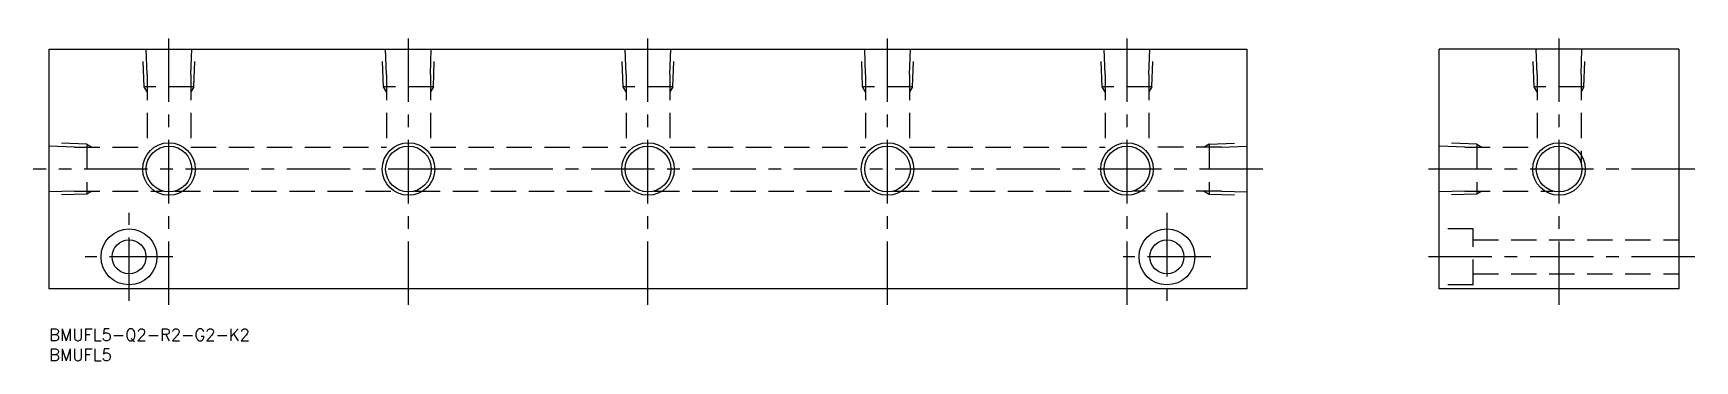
# Model space of a CAD drawing. Extents: x -4 to 412, y -8 to 74.
import ezdxf

# ---------------------------------------------------------------- set-up
doc = ezdxf.new("R2010")
doc.units = 0
doc.header["$LTSCALE"] = 0.5
doc.linetypes.add('CENTER', pattern=[50.8, 31.75, -6.35, 6.35, -6.35])
doc.linetypes.add('DASHED', pattern=[19.05, 12.7, -6.35])
for name, color, linetype in [('MSM_CENTER', 1, 'CENTER'), ('MSM_CONTINUOUS', 7, 'CONTINUOUS'), ('MSM_DASHED', 4, 'DASHED'), ('MSM_NARROW', 5, 'CONTINUOUS'), ('MSM_PART_NUMBER', 7, 'CONTINUOUS')]:
    doc.layers.add(name, color=color, linetype=linetype)
doc.styles.get("Standard").update_dxf_attribs({"font": 'txt.shx', "height": 3, "bigfont": 'bigfont.shx'})

# ---------------------------------------------------------------- blocks, each defined once
blk = doc.blocks.new('*U5')
at = {"layer": 'MSM_PART_NUMBER'}
blk.add_text('BMUFL5-Q2-R2-G2-K2', height=3, dxfattribs=at).set_placement((0, -3))
blk = doc.blocks.new('*U6')
at = {"layer": 'MSM_PART_NUMBER'}
blk.add_text('BMUFL5', height=3, dxfattribs=at).set_placement((0, -8))

msp = doc.modelspace()

# ---------------------------------------------------------------- linework, layer by layer
at = {"layer": 'MSM_CENTER'}
for p, q in [((30, 6), (30, 74)), ((90, 6), (90, 74)), ((150, 6), (150, 74)), ((210, 6), (210, 74)), ((270, 6), (270, 74)), ((378.22, 6), (378.22, 74)), ((304, 40), (-4, 40)), ((412.22, 40), (344.22, 40)), ((20, 7), (20, 29)), ((280, 29), (280, 7)), ((31, 18), (9, 18)), ((291, 18), (269, 18)), ((412.22, 18), (344.22, 18))]:
    msp.add_line(p, q, dxfattribs=at)
at = {"layer": 'MSM_CONTINUOUS'}
for p, q in [((0, 70), (300, 70)), ((0, 10), (0, 70)), ((300, 70), (300, 10)), ((408.22, 70), (348.22, 70)), ((348.22, 10), (348.22, 70)), ((408.22, 70), (408.22, 10)), ((300, 10), (0, 10)), ((408.22, 10), (348.22, 10))]:
    msp.add_line(p, q, dxfattribs=at)
for centre, radius in [((30, 40), 5.72), ((90, 40), 5.72), ((150, 40), 5.72), ((210, 40), 5.72), ((270, 40), 5.72), ((378.22, 40), 5.72), ((20, 18), 7), ((280, 18), 7), ((20, 18), 4.25), ((280, 18), 4.25)]:
    msp.add_circle(centre, radius, dxfattribs=at)
at = {"layer": 'MSM_DASHED'}
for p, q in [((23.75, 60.6), (23.42, 70)), ((24.5, 63.63), (24.28, 70)), ((35.5, 63.63), (35.72, 70)), ((36.25, 60.6), (36.58, 70)), ((83.75, 60.6), (83.42, 70)), ((84.5, 63.63), (84.28, 70)), ((95.5, 63.63), (95.72, 70)), ((96.25, 60.6), (96.58, 70)), ((143.75, 60.6), (143.42, 70)), ((144.5, 63.63), (144.28, 70)), ((155.5, 63.63), (155.72, 70)), ((156.25, 60.6), (156.58, 70)), ((203.75, 60.6), (203.42, 70)), ((204.5, 63.63), (204.28, 70)), ((215.5, 63.63), (215.72, 70)), ((216.25, 60.6), (216.58, 70)), ((263.75, 60.6), (263.42, 70)), ((264.5, 63.63), (264.28, 70)), ((275.5, 63.63), (275.72, 70)), ((276.25, 60.6), (276.58, 70)), ((371.97, 60.6), (371.64, 70)), ((372.72, 63.63), (372.5, 70)), ((383.72, 63.63), (383.94, 70)), ((384.47, 60.6), (384.8, 70)), ((24.5, 63.63), (24.5, 45.5)), ((35.5, 63.63), (35.5, 45.5)), ((84.5, 63.63), (84.5, 45.5)), ((95.5, 63.63), (95.5, 45.5)), ((144.5, 63.63), (144.5, 45.5)), ((155.5, 63.63), (155.5, 45.5)), ((204.5, 63.63), (204.5, 45.5)), ((215.5, 63.63), (215.5, 45.5)), ((264.5, 63.63), (264.5, 45.5)), ((275.5, 63.63), (275.5, 45.5)), ((372.72, 63.63), (372.72, 45.5)), ((383.72, 63.63), (383.72, 41.58)), ((36.25, 60.6), (23.75, 60.6)), ((24.5, 59.3), (23.75, 60.6)), ((36.25, 60.6), (35.5, 59.3)), ((96.25, 60.6), (83.75, 60.6)), ((84.5, 59.3), (83.75, 60.6)), ((96.25, 60.6), (95.5, 59.3)), ((156.25, 60.6), (143.75, 60.6)), ((144.5, 59.3), (143.75, 60.6)), ((156.25, 60.6), (155.5, 59.3)), ((216.25, 60.6), (203.75, 60.6)), ((204.5, 59.3), (203.75, 60.6)), ((216.25, 60.6), (215.5, 59.3)), ((276.25, 60.6), (263.75, 60.6)), ((264.5, 59.3), (263.75, 60.6)), ((276.25, 60.6), (275.5, 59.3)), ((384.47, 60.6), (371.97, 60.6)), ((372.72, 59.3), (371.97, 60.6)), ((384.47, 60.6), (383.72, 59.3)), ((9.4, 46.25), (0, 46.58)), ((9.4, 46.25), (9.4, 33.75)), ((9.4, 46.25), (10.7, 45.5)), ((290.6, 46.25), (289.3, 45.5)), ((290.6, 46.25), (300, 46.58)), ((290.6, 46.25), (290.6, 33.75)), ((357.62, 46.25), (348.22, 46.58)), ((357.62, 46.25), (357.62, 33.75)), ((357.62, 46.25), (358.92, 45.5)), ((6.37, 45.5), (0, 45.72)), ((6.37, 45.5), (24.5, 45.5)), ((35.5, 45.5), (84.5, 45.5)), ((95.5, 45.5), (144.5, 45.5)), ((155.5, 45.5), (204.5, 45.5)), ((215.5, 45.5), (264.5, 45.5)), ((293.63, 45.5), (275.5, 45.5)), ((293.63, 45.5), (300, 45.72)), ((354.59, 45.5), (348.22, 45.72)), ((354.59, 45.5), (372.72, 45.5)), ((6.37, 34.5), (0, 34.28)), ((9.4, 33.75), (0, 33.42)), ((6.37, 34.5), (28.42, 34.5)), ((10.7, 34.5), (9.4, 33.75)), ((31.58, 34.5), (88.42, 34.5)), ((91.58, 34.5), (148.42, 34.5)), ((151.58, 34.5), (208.42, 34.5)), ((211.58, 34.5), (268.42, 34.5)), ((293.63, 34.5), (271.58, 34.5)), ((289.3, 34.5), (290.6, 33.75)), ((290.6, 33.75), (300, 33.42)), ((293.63, 34.5), (300, 34.28)), ((354.59, 34.5), (348.22, 34.28)), ((357.62, 33.75), (348.22, 33.42)), ((354.59, 34.5), (376.64, 34.5)), ((358.92, 34.5), (357.62, 33.75)), ((356.72, 25), (348.22, 25)), ((356.72, 11), (356.72, 25)), ((356.72, 22.25), (408.22, 22.25)), ((356.72, 13.75), (408.22, 13.75)), ((356.72, 11), (348.22, 11))]:
    msp.add_line(p, q, dxfattribs=at)
at = {"layer": 'MSM_NARROW'}
for centre in [(30, 40), (90, 40), (150, 40), (210, 40), (270, 40), (378.22, 40)]:
    msp.add_circle(centre, 6.58, dxfattribs=at)

# ---------------------------------------------------------------- block references
at = {"layer": 'MSM_CONTINUOUS'}
for name in ['*U5', '*U6']:
    msp.add_blockref(name, (0, 0), dxfattribs=at)

doc.saveas('drawing.dxf')
